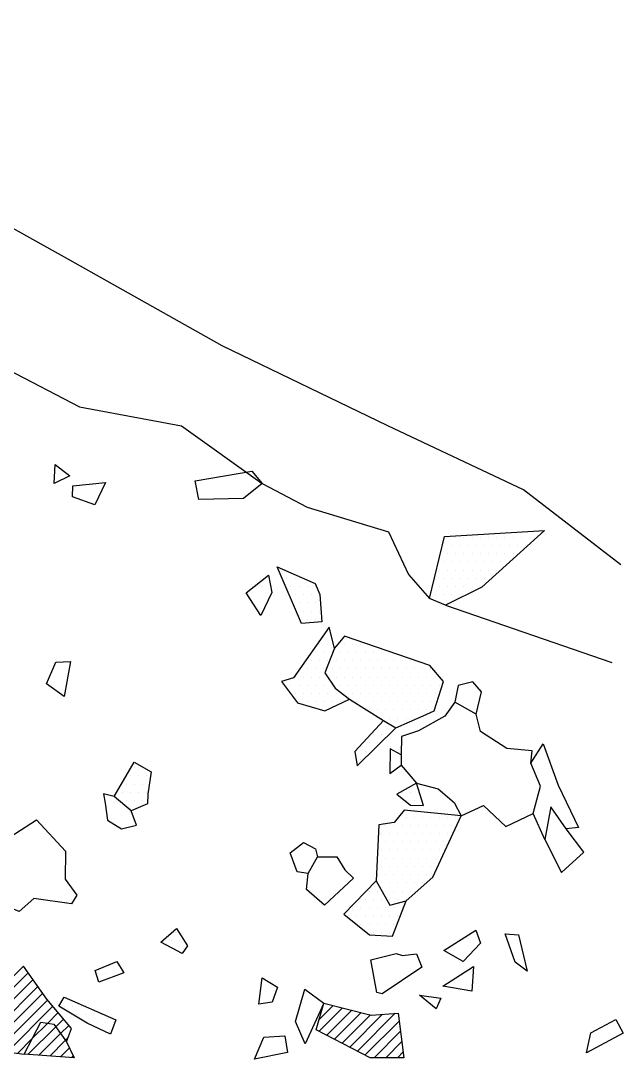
# Model space of a CAD drawing. Header units: metres. Extents: x -439 to -189, y -1561 to -1210.
# Drawn here: x -291.7 to -200.2, y -1560.5 to -1402.9 of the extents above; entities that cross this region are included whole.
import ezdxf

# ---------------------------------------------------------------- set-up
doc = ezdxf.new("R2010")
doc.units = ezdxf.units.M
doc.header["$LTSCALE"] = 25
doc.header["$MEASUREMENT"] = 0
doc.layers.get('0').update_dxf_attribs({"linetype": 'CONTINUOUS'})
for name, color, linetype in [('BEFUND', 1, 'CONTINUOUS'), ('FEUER', 1, 'CONTINUOUS'), ('STEINE', 4, 'CONTINUOUS'), ('STEINESCHRAFF', 4, 'CONTINUOUS')]:
    doc.layers.add(name, color=color, linetype=linetype)

# ---------------------------------------------------------------- blocks, each defined once
blk = doc.blocks.new('*X2')
at = {"color": 0}
for p, q in [((-293.19, -1550.08), (-290.52, -1547.4)), ((-294.84, -1555.26), (-289.05, -1549.46)), ((-293.05, -1551.7), (-289.78, -1548.43)), ((-294.49, -1556.67), (-288.31, -1550.5)), ((-294.13, -1558.09), (-287.56, -1551.52)), ((-293.71, -1559.43), (-286.76, -1552.48)), ((-246.35, -1556.27), (-242.81, -1552.73)), ((-246.34, -1554.49), (-244.23, -1552.38)), ((-245.66, -1552.04), (-245.65, -1552.03)), ((-287.56, -1555.05), (-285.96, -1553.45)), ((-286.34, -1555.6), (-285.16, -1554.42)), ((-245.19, -1556.87), (-241.4, -1553.08)), ((-244.02, -1557.47), (-239.98, -1553.43)), ((-242.86, -1558.08), (-238.56, -1553.78)), ((-241.69, -1558.68), (-236.7, -1553.69)), ((-240.53, -1559.28), (-234.79, -1553.55)), ((-290.56, -1559.82), (-286.34, -1555.6)), ((-289.91, -1557.4), (-287.56, -1555.05)), ((-285.61, -1556.64), (-284.36, -1555.39)), ((-239.36, -1559.88), (-234.19, -1554.72)), ((-292.15, -1559.64), (-289.91, -1557.4)), ((-288.91, -1559.93), (-285.61, -1556.64)), ((-287.25, -1560.04), (-284.89, -1557.68)), ((-284.89, -1557.68), (-284.51, -1557.3)), ((-238, -1560.29), (-233.99, -1556.28)), ((-285.6, -1560.16), (-284.28, -1558.84)), ((-236.23, -1560.29), (-233.8, -1557.85)), ((-283.94, -1560.27), (-283.7, -1560.02)), ((-234.46, -1560.29), (-233.6, -1559.42))]:
    blk.add_line(p, q, dxfattribs=at)
blk = doc.blocks.new('*X4')
at = {"color": 0}
for p, q in [((-226.875, -1481.25), (-226.875, -1481.25)), ((-225.625, -1481.25), (-225.625, -1481.25)), ((-224.375, -1481.25), (-224.375, -1481.25)), ((-223.125, -1481.25), (-223.125, -1481.25)), ((-221.875, -1481.25), (-221.875, -1481.25)), ((-220.625, -1481.25), (-220.625, -1481.25)), ((-219.375, -1481.25), (-219.375, -1481.25)), ((-218.125, -1481.25), (-218.125, -1481.25)), ((-216.875, -1481.25), (-216.875, -1481.25)), ((-215.625, -1481.25), (-215.625, -1481.25)), ((-214.375, -1481.25), (-214.375, -1481.25)), ((-227.5, -1482.5), (-227.5, -1482.5)), ((-226.25, -1482.5), (-226.25, -1482.5)), ((-225, -1482.5), (-225, -1482.5)), ((-223.75, -1482.5), (-223.75, -1482.5)), ((-222.5, -1482.5), (-222.5, -1482.5)), ((-221.25, -1482.5), (-221.25, -1482.5)), ((-220, -1482.5), (-220, -1482.5)), ((-218.75, -1482.5), (-218.75, -1482.5)), ((-217.5, -1482.5), (-217.5, -1482.5)), ((-216.25, -1482.5), (-216.25, -1482.5)), ((-215, -1482.5), (-215, -1482.5)), ((-227.5, -1485), (-227.5, -1485)), ((-226.875, -1483.75), (-226.875, -1483.75)), ((-226.25, -1485), (-226.25, -1485)), ((-225.625, -1483.75), (-225.625, -1483.75)), ((-225, -1485), (-225, -1485)), ((-224.375, -1483.75), (-224.375, -1483.75)), ((-223.75, -1485), (-223.75, -1485)), ((-223.125, -1483.75), (-223.125, -1483.75)), ((-222.5, -1485), (-222.5, -1485)), ((-221.875, -1483.75), (-221.875, -1483.75)), ((-221.25, -1485), (-221.25, -1485)), ((-220.625, -1483.75), (-220.625, -1483.75)), ((-220, -1485), (-220, -1485)), ((-219.375, -1483.75), (-219.375, -1483.75)), ((-218.75, -1485), (-218.75, -1485)), ((-218.125, -1483.75), (-218.125, -1483.75)), ((-217.5, -1485), (-217.5, -1485)), ((-216.875, -1483.75), (-216.875, -1483.75)), ((-251.875, -1486.25), (-251.875, -1486.25)), ((-228.125, -1486.25), (-228.125, -1486.25)), ((-226.875, -1486.25), (-226.875, -1486.25)), ((-225.625, -1486.25), (-225.625, -1486.25)), ((-224.375, -1486.25), (-224.375, -1486.25)), ((-223.125, -1486.25), (-223.125, -1486.25)), ((-221.875, -1486.25), (-221.875, -1486.25)), ((-220.625, -1486.25), (-220.625, -1486.25)), ((-219.375, -1486.25), (-219.375, -1486.25)), ((-251.25, -1487.5), (-251.25, -1487.5)), ((-250, -1487.5), (-250, -1487.5)), ((-228.75, -1487.5), (-228.75, -1487.5)), ((-227.5, -1487.5), (-227.5, -1487.5)), ((-226.25, -1487.5), (-226.25, -1487.5)), ((-225, -1487.5), (-225, -1487.5)), ((-223.75, -1487.5), (-223.75, -1487.5)), ((-222.5, -1487.5), (-222.5, -1487.5)), ((-221.25, -1487.5), (-221.25, -1487.5)), ((-250.625, -1488.75), (-250.625, -1488.75)), ((-249.375, -1488.75), (-249.375, -1488.75)), ((-248.125, -1488.75), (-248.125, -1488.75)), ((-246.875, -1488.75), (-246.875, -1488.75)), ((-228.125, -1488.75), (-228.125, -1488.75)), ((-226.875, -1488.75), (-226.875, -1488.75)), ((-225.625, -1488.75), (-225.625, -1488.75)), ((-224.375, -1488.75), (-224.375, -1488.75)), ((-223.125, -1488.75), (-223.125, -1488.75)), ((-221.875, -1488.75), (-221.875, -1488.75)), ((-250, -1490), (-250, -1490)), ((-249.375, -1491.25), (-249.375, -1491.25)), ((-248.75, -1490), (-248.75, -1490)), ((-248.125, -1491.25), (-248.125, -1491.25)), ((-247.5, -1490), (-247.5, -1490)), ((-246.875, -1491.25), (-246.875, -1491.25)), ((-228.75, -1490), (-228.75, -1490)), ((-227.5, -1490), (-227.5, -1490)), ((-226.875, -1491.25), (-226.875, -1491.25)), ((-226.25, -1490), (-226.25, -1490)), ((-225, -1490), (-225, -1490)), ((-248.75, -1492.5), (-248.75, -1492.5)), ((-247.5, -1492.5), (-247.5, -1492.5)), ((-246.25, -1492.5), (-246.25, -1492.5)), ((-248.125, -1493.75), (-248.125, -1493.75)), ((-246.875, -1493.75), (-246.875, -1493.75)), ((-246.25, -1497.5), (-246.25, -1497.5)), ((-245.625, -1496.25), (-245.625, -1496.25)), ((-245, -1497.5), (-245, -1497.5)), ((-242.5, -1497.5), (-242.5, -1497.5)), ((-241.25, -1497.5), (-241.25, -1497.5)), ((-240, -1497.5), (-240, -1497.5)), ((-246.875, -1498.75), (-246.875, -1498.75)), ((-245.625, -1498.75), (-245.625, -1498.75)), ((-244.375, -1498.75), (-244.375, -1498.75)), ((-243.125, -1498.75), (-243.125, -1498.75)), ((-241.875, -1498.75), (-241.875, -1498.75)), ((-240.625, -1498.75), (-240.625, -1498.75)), ((-239.375, -1498.75), (-239.375, -1498.75)), ((-238.125, -1498.75), (-238.125, -1498.75)), ((-236.875, -1498.75), (-236.875, -1498.75)), ((-235.625, -1498.75), (-235.625, -1498.75)), ((-247.5, -1500), (-247.5, -1500)), ((-246.25, -1500), (-246.25, -1500)), ((-245, -1500), (-245, -1500)), ((-243.75, -1500), (-243.75, -1500)), ((-242.5, -1500), (-242.5, -1500)), ((-241.25, -1500), (-241.25, -1500)), ((-240, -1500), (-240, -1500)), ((-238.75, -1500), (-238.75, -1500)), ((-237.5, -1500), (-237.5, -1500)), ((-236.25, -1500), (-236.25, -1500)), ((-235, -1500), (-235, -1500)), ((-233.75, -1500), (-233.75, -1500)), ((-232.5, -1500), (-232.5, -1500)), ((-250, -1502.5), (-250, -1502.5)), ((-248.75, -1502.5), (-248.75, -1502.5)), ((-248.125, -1501.25), (-248.125, -1501.25)), ((-247.5, -1502.5), (-247.5, -1502.5)), ((-246.875, -1501.25), (-246.875, -1501.25)), ((-246.25, -1502.5), (-246.25, -1502.5)), ((-245.625, -1501.25), (-245.625, -1501.25)), ((-245, -1502.5), (-245, -1502.5)), ((-244.375, -1501.25), (-244.375, -1501.25)), ((-243.75, -1502.5), (-243.75, -1502.5)), ((-243.125, -1501.25), (-243.125, -1501.25)), ((-242.5, -1502.5), (-242.5, -1502.5)), ((-241.875, -1501.25), (-241.875, -1501.25)), ((-241.25, -1502.5), (-241.25, -1502.5)), ((-240.625, -1501.25), (-240.625, -1501.25)), ((-240, -1502.5), (-240, -1502.5)), ((-239.375, -1501.25), (-239.375, -1501.25)), ((-238.75, -1502.5), (-238.75, -1502.5)), ((-238.125, -1501.25), (-238.125, -1501.25)), ((-237.5, -1502.5), (-237.5, -1502.5)), ((-236.875, -1501.25), (-236.875, -1501.25)), ((-236.25, -1502.5), (-236.25, -1502.5)), ((-235.625, -1501.25), (-235.625, -1501.25)), ((-235, -1502.5), (-235, -1502.5)), ((-234.375, -1501.25), (-234.375, -1501.25)), ((-233.75, -1502.5), (-233.75, -1502.5)), ((-233.125, -1501.25), (-233.125, -1501.25)), ((-232.5, -1502.5), (-232.5, -1502.5)), ((-231.875, -1501.25), (-231.875, -1501.25)), ((-231.25, -1502.5), (-231.25, -1502.5)), ((-230.625, -1501.25), (-230.625, -1501.25)), ((-230, -1502.5), (-230, -1502.5)), ((-229.375, -1501.25), (-229.375, -1501.25)), ((-228.75, -1502.5), (-228.75, -1502.5)), ((-250.625, -1503.75), (-250.625, -1503.75)), ((-249.375, -1503.75), (-249.375, -1503.75)), ((-248.125, -1503.75), (-248.125, -1503.75)), ((-246.875, -1503.75), (-246.875, -1503.75)), ((-245.625, -1503.75), (-245.625, -1503.75)), ((-244.375, -1503.75), (-244.375, -1503.75)), ((-243.125, -1503.75), (-243.125, -1503.75)), ((-241.875, -1503.75), (-241.875, -1503.75)), ((-240.625, -1503.75), (-240.625, -1503.75)), ((-239.375, -1503.75), (-239.375, -1503.75)), ((-238.125, -1503.75), (-238.125, -1503.75)), ((-236.875, -1503.75), (-236.875, -1503.75)), ((-235.625, -1503.75), (-235.625, -1503.75)), ((-234.375, -1503.75), (-234.375, -1503.75)), ((-233.125, -1503.75), (-233.125, -1503.75)), ((-231.875, -1503.75), (-231.875, -1503.75)), ((-230.625, -1503.75), (-230.625, -1503.75)), ((-229.375, -1503.75), (-229.375, -1503.75)), ((-228.125, -1503.75), (-228.125, -1503.75)), ((-250, -1505), (-250, -1505)), ((-248.75, -1505), (-248.75, -1505)), ((-247.5, -1505), (-247.5, -1505)), ((-246.25, -1505), (-246.25, -1505)), ((-245, -1505), (-245, -1505)), ((-243.75, -1505), (-243.75, -1505)), ((-242.5, -1505), (-242.5, -1505)), ((-241.25, -1505), (-241.25, -1505)), ((-240, -1505), (-240, -1505)), ((-238.75, -1505), (-238.75, -1505)), ((-237.5, -1505), (-237.5, -1505)), ((-236.25, -1505), (-236.25, -1505)), ((-235, -1505), (-235, -1505)), ((-233.75, -1505), (-233.75, -1505)), ((-232.5, -1505), (-232.5, -1505)), ((-231.25, -1505), (-231.25, -1505)), ((-230, -1505), (-230, -1505)), ((-228.75, -1505), (-228.75, -1505)), ((-249.375, -1506.25), (-249.375, -1506.25)), ((-248.125, -1506.25), (-248.125, -1506.25)), ((-246.875, -1506.25), (-246.875, -1506.25)), ((-245.625, -1506.25), (-245.625, -1506.25)), ((-244.375, -1506.25), (-244.375, -1506.25)), ((-243.125, -1506.25), (-243.125, -1506.25)), ((-240.625, -1506.25), (-240.625, -1506.25)), ((-239.375, -1506.25), (-239.375, -1506.25)), ((-238.125, -1506.25), (-238.125, -1506.25)), ((-236.875, -1506.25), (-236.875, -1506.25)), ((-235.625, -1506.25), (-235.625, -1506.25)), ((-234.375, -1506.25), (-234.375, -1506.25)), ((-233.125, -1506.25), (-233.125, -1506.25)), ((-231.875, -1506.25), (-231.875, -1506.25)), ((-230.625, -1506.25), (-230.625, -1506.25)), ((-229.375, -1506.25), (-229.375, -1506.25)), ((-238.75, -1507.5), (-238.75, -1507.5)), ((-237.5, -1507.5), (-237.5, -1507.5)), ((-236.875, -1508.75), (-236.875, -1508.75)), ((-236.25, -1507.5), (-236.25, -1507.5)), ((-235.625, -1508.75), (-235.625, -1508.75)), ((-235, -1507.5), (-235, -1507.5)), ((-234.375, -1508.75), (-234.375, -1508.75)), ((-233.75, -1507.5), (-233.75, -1507.5)), ((-233.125, -1508.75), (-233.125, -1508.75)), ((-232.5, -1507.5), (-232.5, -1507.5)), ((-231.875, -1508.75), (-231.875, -1508.75)), ((-231.25, -1507.5), (-231.25, -1507.5)), ((-230, -1507.5), (-230, -1507.5)), ((-236.25, -1510), (-236.25, -1510)), ((-235, -1510), (-235, -1510)), ((-238.125, -1511.25), (-238.125, -1511.25)), ((-236.875, -1511.25), (-236.875, -1511.25)), ((-238.75, -1512.5), (-238.75, -1512.5)), ((-237.5, -1512.5), (-237.5, -1512.5)), ((-240.625, -1513.75), (-240.625, -1513.75)), ((-240, -1515), (-240, -1515)), ((-239.375, -1513.75), (-239.375, -1513.75)), ((-274.375, -1516.25), (-274.375, -1516.25)), ((-273.125, -1516.25), (-273.125, -1516.25)), ((-275, -1517.5), (-275, -1517.5)), ((-273.75, -1517.5), (-273.75, -1517.5)), ((-272.5, -1517.5), (-272.5, -1517.5)), ((-275.625, -1518.75), (-275.625, -1518.75)), ((-274.375, -1518.75), (-274.375, -1518.75)), ((-273.125, -1518.75), (-273.125, -1518.75)), ((-276.25, -1520), (-276.25, -1520)), ((-275.625, -1521.25), (-275.625, -1521.25)), ((-275, -1520), (-275, -1520)), ((-274.375, -1521.25), (-274.375, -1521.25)), ((-273.75, -1520), (-273.75, -1520)), ((-273.125, -1521.25), (-273.125, -1521.25)), ((-272.5, -1520), (-272.5, -1520)), ((-233.75, -1520), (-233.75, -1520)), ((-233.125, -1521.25), (-233.125, -1521.25)), ((-232.5, -1520), (-232.5, -1520)), ((-231.875, -1521.25), (-231.875, -1521.25)), ((-231.25, -1520), (-231.25, -1520)), ((-275, -1522.5), (-275, -1522.5)), ((-233.125, -1523.75), (-233.125, -1523.75)), ((-231.875, -1523.75), (-231.875, -1523.75)), ((-230.625, -1523.75), (-230.625, -1523.75)), ((-229.375, -1523.75), (-229.375, -1523.75)), ((-228.125, -1523.75), (-228.125, -1523.75)), ((-226.875, -1523.75), (-226.875, -1523.75)), ((-225.625, -1523.75), (-225.625, -1523.75)), ((-236.25, -1525), (-236.25, -1525)), ((-235, -1525), (-235, -1525)), ((-233.75, -1525), (-233.75, -1525)), ((-232.5, -1525), (-232.5, -1525)), ((-231.25, -1525), (-231.25, -1525)), ((-230, -1525), (-230, -1525)), ((-228.75, -1525), (-228.75, -1525)), ((-227.5, -1525), (-227.5, -1525)), ((-226.25, -1525), (-226.25, -1525)), ((-236.875, -1526.25), (-236.875, -1526.25)), ((-236.25, -1527.5), (-236.25, -1527.5)), ((-235.625, -1526.25), (-235.625, -1526.25)), ((-235, -1527.5), (-235, -1527.5)), ((-234.375, -1526.25), (-234.375, -1526.25)), ((-233.75, -1527.5), (-233.75, -1527.5)), ((-233.125, -1526.25), (-233.125, -1526.25)), ((-232.5, -1527.5), (-232.5, -1527.5)), ((-231.875, -1526.25), (-231.875, -1526.25)), ((-231.25, -1527.5), (-231.25, -1527.5)), ((-230.625, -1526.25), (-230.625, -1526.25)), ((-230, -1527.5), (-230, -1527.5)), ((-229.375, -1526.25), (-229.375, -1526.25)), ((-228.75, -1527.5), (-228.75, -1527.5)), ((-228.125, -1526.25), (-228.125, -1526.25)), ((-227.5, -1527.5), (-227.5, -1527.5)), ((-226.875, -1526.25), (-226.875, -1526.25)), ((-236.875, -1528.75), (-236.875, -1528.75)), ((-235.625, -1528.75), (-235.625, -1528.75)), ((-234.375, -1528.75), (-234.375, -1528.75)), ((-233.125, -1528.75), (-233.125, -1528.75)), ((-231.875, -1528.75), (-231.875, -1528.75)), ((-230.625, -1528.75), (-230.625, -1528.75)), ((-229.375, -1528.75), (-229.375, -1528.75)), ((-228.125, -1528.75), (-228.125, -1528.75)), ((-237.5, -1530), (-237.5, -1530)), ((-236.25, -1530), (-236.25, -1530)), ((-235, -1530), (-235, -1530)), ((-233.75, -1530), (-233.75, -1530)), ((-232.5, -1530), (-232.5, -1530)), ((-231.25, -1530), (-231.25, -1530)), ((-230, -1530), (-230, -1530)), ((-228.75, -1530), (-228.75, -1530)), ((-236.875, -1531.25), (-236.875, -1531.25)), ((-235.625, -1531.25), (-235.625, -1531.25)), ((-234.375, -1531.25), (-234.375, -1531.25)), ((-233.125, -1531.25), (-233.125, -1531.25)), ((-231.875, -1531.25), (-231.875, -1531.25)), ((-230.625, -1531.25), (-230.625, -1531.25)), ((-229.375, -1531.25), (-229.375, -1531.25)), ((-237.5, -1532.5), (-237.5, -1532.5)), ((-236.875, -1533.75), (-236.875, -1533.75)), ((-236.25, -1532.5), (-236.25, -1532.5)), ((-235.625, -1533.75), (-235.625, -1533.75)), ((-235, -1532.5), (-235, -1532.5)), ((-234.375, -1533.75), (-234.375, -1533.75)), ((-233.75, -1532.5), (-233.75, -1532.5)), ((-233.125, -1533.75), (-233.125, -1533.75)), ((-232.5, -1532.5), (-232.5, -1532.5)), ((-231.875, -1533.75), (-231.875, -1533.75)), ((-231.25, -1532.5), (-231.25, -1532.5)), ((-230.625, -1533.75), (-230.625, -1533.75)), ((-230, -1532.5), (-230, -1532.5)), ((-238.75, -1535), (-238.75, -1535)), ((-237.5, -1535), (-237.5, -1535)), ((-236.25, -1535), (-236.25, -1535)), ((-235, -1535), (-235, -1535)), ((-233.75, -1535), (-233.75, -1535)), ((-232.5, -1535), (-232.5, -1535)), ((-239.375, -1536.25), (-239.375, -1536.25)), ((-238.125, -1536.25), (-238.125, -1536.25)), ((-236.875, -1536.25), (-236.875, -1536.25)), ((-235.625, -1536.25), (-235.625, -1536.25)), ((-234.375, -1536.25), (-234.375, -1536.25)), ((-233.125, -1536.25), (-233.125, -1536.25)), ((-241.875, -1538.75), (-241.875, -1538.75)), ((-241.25, -1537.5), (-241.25, -1537.5)), ((-240.625, -1538.75), (-240.625, -1538.75)), ((-240, -1537.5), (-240, -1537.5)), ((-239.375, -1538.75), (-239.375, -1538.75)), ((-238.75, -1537.5), (-238.75, -1537.5)), ((-238.125, -1538.75), (-238.125, -1538.75)), ((-237.5, -1537.5), (-237.5, -1537.5)), ((-236.875, -1538.75), (-236.875, -1538.75)), ((-236.25, -1537.5), (-236.25, -1537.5)), ((-235.625, -1538.75), (-235.625, -1538.75)), ((-235, -1537.5), (-235, -1537.5)), ((-234.375, -1538.75), (-234.375, -1538.75)), ((-233.75, -1537.5), (-233.75, -1537.5)), ((-240, -1540), (-240, -1540)), ((-238.75, -1540), (-238.75, -1540)), ((-237.5, -1540), (-237.5, -1540)), ((-236.25, -1540), (-236.25, -1540)), ((-235, -1540), (-235, -1540)), ((-268.125, -1541.25), (-268.125, -1541.25)), ((-238.125, -1541.25), (-238.125, -1541.25)), ((-236.875, -1541.25), (-236.875, -1541.25)), ((-235.625, -1541.25), (-235.625, -1541.25)), ((-270, -1542.5), (-270, -1542.5)), ((-268.75, -1542.5), (-268.75, -1542.5)), ((-267.5, -1542.5), (-267.5, -1542.5)), ((-268.125, -1543.75), (-268.125, -1543.75)), ((-266.875, -1543.75), (-266.875, -1543.75)), ((-278.125, -1546.25), (-278.125, -1546.25)), ((-276.875, -1546.25), (-276.875, -1546.25)), ((-280, -1547.5), (-280, -1547.5)), ((-278.75, -1547.5), (-278.75, -1547.5)), ((-277.5, -1547.5), (-277.5, -1547.5)), ((-276.25, -1547.5), (-276.25, -1547.5)), ((-285, -1552.5), (-285, -1552.5)), ((-283.75, -1552.5), (-283.75, -1552.5)), ((-282.5, -1552.5), (-282.5, -1552.5)), ((-283.125, -1553.75), (-283.125, -1553.75)), ((-281.875, -1553.75), (-281.875, -1553.75)), ((-280.625, -1553.75), (-280.625, -1553.75)), ((-279.375, -1553.75), (-279.375, -1553.75)), ((-281.25, -1555), (-281.25, -1555)), ((-280, -1555), (-280, -1555)), ((-278.75, -1555), (-278.75, -1555)), ((-277.5, -1555), (-277.5, -1555)), ((-278.125, -1556.25), (-278.125, -1556.25))]:
    blk.add_line(p, q, dxfattribs=at)

msp = doc.modelspace()

# ---------------------------------------------------------------- linework, layer by layer
at = {"layer": 'BEFUND'}
for points in [[(-200.51, -1485.48), (-215.32, -1474.06), (-235.89, -1464.36), (-261.05, -1452.21), (-284.22, -1439.2), (-302.04, -1429.3), (-321.23, -1419.86), (-326.98, -1413.49), (-346.23, -1401.8), (-355.8, -1395.53), (-357.58, -1387.02), (-364.55, -1385.58), (-368.17, -1380.49), (-379.98, -1376.45), (-392.15, -1369.36), (-399.79, -1369.76)], [(-293.6, -1455.8), (-282.71, -1461.46), (-267.27, -1464.38), (-255.01, -1473.11), (-248.18, -1476.73), (-235.81, -1480.46), (-232.76, -1486.93), (-229.6, -1490.55)], [(-227.16, -1491.57), (-201.9, -1500.31)]]:
    msp.add_lwpolyline(points, dxfattribs=at)
at = {"layer": 'STEINE'}
for points in [[(-286.59, -1473.13), (-286.44, -1470.22), (-284.2, -1471.96), (-286.59, -1473.13)], [(-264.59, -1475.54), (-265.19, -1472.69), (-256.58, -1471.22), (-255.01, -1473.11), (-257.81, -1475.4), (-264.59, -1475.54)], [(-283.79, -1475.12), (-283.74, -1473.49), (-278.8, -1472.98), (-280.43, -1476.34), (-283.79, -1475.12)], [(-229.6, -1490.55), (-227.3, -1481.18), (-212.12, -1480.23), (-221.65, -1488.83), (-227.16, -1491.57), (-229.6, -1490.55)], [(-249.01, -1494.35), (-252.73, -1485.79), (-246.97, -1488.29), (-246.26, -1489.98), (-245.96, -1494.1), (-249.01, -1494.35)], [(-255.18, -1493.13), (-257.42, -1489.71), (-254.05, -1487.01), (-253.54, -1489.66), (-255.18, -1493.13)], [(-244.03, -1498.13), (-244.84, -1494.92), (-250.24, -1502.61), (-252.08, -1503.17), (-249.64, -1506.43), (-245.46, -1507.65), (-241.74, -1505.87)], [(-242.5, -1496.3), (-244.03, -1498.13), (-245.46, -1501.85), (-243.93, -1504.19), (-241.74, -1505.87), (-236.55, -1509.09), (-234.71, -1510.21), (-230.53, -1508.38), (-228.9, -1507.62), (-227.47, -1503.19), (-229.51, -1500.74), (-242.5, -1496.3)], [(-285.04, -1505.43), (-287.74, -1503.54), (-286.31, -1500.23), (-284.12, -1500.13), (-285.04, -1505.43)], [(-222.49, -1508.13), (-221.67, -1504.72), (-222.99, -1503.24), (-225.23, -1503.8), (-225.74, -1506.3)], [(-233.85, -1511.54), (-233.9, -1514.29), (-233.9, -1515.87), (-231.56, -1518.62), (-228.25, -1519.49), (-225.86, -1521.53), (-224.79, -1523.57), (-221.38, -1521.99), (-217.97, -1525.2), (-213.84, -1523.22), (-212.71, -1519.05), (-214.19, -1515.58), (-213.98, -1513.69), (-217.85, -1513.33), (-221.83, -1510.78), (-222.49, -1508.13), (-225.74, -1506.3), (-227.27, -1508.44), (-231.25, -1510.67), (-233.85, -1511.54)], [(-236.55, -1509.09), (-240.93, -1513.82), (-240.58, -1515.96), (-234.71, -1510.21)], [(-233.9, -1514.29), (-235.58, -1513.42), (-235.59, -1517.14), (-233.9, -1515.87)], [(-214.19, -1515.58), (-212.3, -1512.63), (-210.07, -1518.89), (-206.96, -1525.32), (-206.96, -1525.32), (-208.85, -1525.52)], [(-277.46, -1520.62), (-274.45, -1515.42), (-271.86, -1516.9), (-272.37, -1520.26), (-272.42, -1521.74), (-274.87, -1522.81)], [(-231.56, -1518.62), (-234.57, -1520.3), (-232.48, -1521.93), (-230.5, -1521.98), (-231.56, -1518.62)], [(-277.46, -1520.62), (-279.09, -1520.21), (-278.84, -1521.63), (-278.49, -1524.23), (-276.35, -1525.56), (-274.06, -1525), (-274.87, -1522.81), (-277.46, -1520.62)], [(-224.79, -1523.57), (-233.45, -1522.69), (-234.93, -1524.58), (-237.27, -1524.93), (-237.69, -1533.44), (-235.6, -1537.11), (-233.11, -1536.5), (-229.08, -1532.89), (-224.79, -1523.57)], [(-208.85, -1525.52), (-211.14, -1522.21), (-212.06, -1527.15), (-209.52, -1532.19), (-206.15, -1529.09), (-208.85, -1525.52)], [(-283.95, -1536.91), (-289.65, -1536.14), (-291.9, -1538.08), (-294.55, -1537.05), (-296.43, -1532.98), (-296.32, -1530.12), (-293.42, -1526.87), (-289.24, -1524.17), (-284.86, -1528.91), (-284.91, -1533.19), (-283.13, -1535.64), (-283.95, -1536.91)], [(-212.06, -1527.15), (-213.84, -1523.22)], [(-248.03, -1532.31), (-249.66, -1532.05), (-250.73, -1529.2), (-248.74, -1527.62), (-246.91, -1528.59), (-246.6, -1529.81)], [(-241.15, -1533.03), (-245.54, -1537.15), (-248.24, -1534.75), (-248.03, -1532.31), (-246.6, -1529.81), (-243.65, -1529.82), (-242.43, -1531.75), (-241.15, -1533.03)], [(-237.69, -1533.44), (-242.59, -1538.48), (-238.72, -1541.64), (-235.2, -1541.85), (-233.11, -1536.5)], [(-267.15, -1544.47), (-270.4, -1542.73), (-268.01, -1540.7), (-266.33, -1543.3), (-267.15, -1544.47)], [(-227.41, -1544.04), (-222.57, -1540.94), (-221.86, -1542.88), (-224.46, -1545.68), (-227.41, -1544.04)], [(-214.73, -1547.16), (-216.56, -1545.79), (-218.08, -1541.51), (-216.05, -1541.66), (-214.73, -1547.16)], [(-237.6, -1550.4), (-238.47, -1545.41), (-234.64, -1544.45), (-233.68, -1544.8), (-231.54, -1544.5), (-230.77, -1546.54), (-236.79, -1550.61), (-237.6, -1550.4)], [(-284.73, -1557.9), (-283.97, -1555.86), (-287.68, -1551.38), (-291.24, -1546.38), (-293.33, -1548.47), (-293.03, -1551.93), (-294.92, -1554.93), (-293.8, -1559.42), (-291.15, -1559.78)], [(-279.78, -1548.84), (-280.34, -1547.05), (-277.08, -1545.68), (-276.01, -1547.41), (-279.78, -1548.84)], [(-227.57, -1549.44), (-222.88, -1546.44), (-223.14, -1550.21), (-227.57, -1549.44)], [(-255.49, -1552.17), (-255.02, -1548.15), (-252.68, -1549.57), (-253.5, -1551.87), (-255.49, -1552.17)], [(-285.85, -1552.45), (-285.08, -1551.12), (-277.24, -1554.54), (-278.01, -1556.73), (-281.57, -1555.05), (-285.85, -1552.45)], [(-248.46, -1558.19), (-249.94, -1554.77), (-248.51, -1549.88), (-245.65, -1552.03), (-248.46, -1558.19)], [(-231.08, -1550.82), (-227.87, -1551.23), (-228.59, -1552.86), (-231.08, -1550.82)], [(-246.78, -1556.05), (-245.65, -1552.03), (-238.42, -1553.82), (-234.35, -1553.51), (-233.49, -1560.29), (-238.58, -1560.29), (-246.78, -1556.05)], [(-205.72, -1559.55), (-205.11, -1556.5), (-201.29, -1554.51), (-200.17, -1556.55), (-205.72, -1559.55)], [(-291.15, -1559.78), (-288.6, -1554.89), (-286.62, -1555.2), (-284.73, -1557.9), (-283.56, -1560.29), (-291.15, -1559.78)], [(-256.16, -1560.52), (-254.73, -1557.16), (-251.57, -1556.96), (-251.16, -1559.51), (-256.16, -1560.52)]]:
    msp.add_lwpolyline(points, dxfattribs=at)

# ---------------------------------------------------------------- block references
at = {"layer": 'FEUER'}
msp.add_blockref('*X2', (0, 0), dxfattribs=at)
at = {"layer": 'STEINESCHRAFF'}
msp.add_blockref('*X4', (0, 0), dxfattribs=at)

doc.saveas('drawing.dxf')
